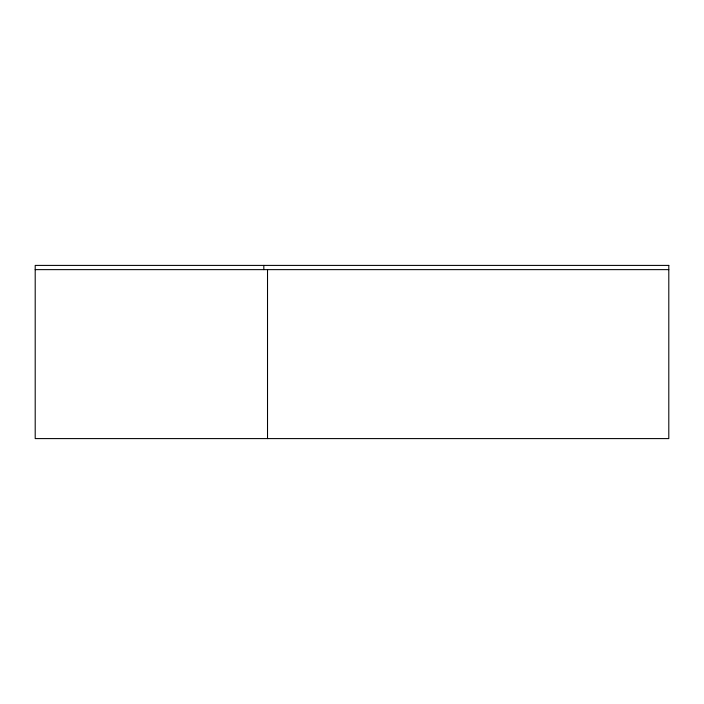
<?xml version="1.0" encoding="UTF-8"?>
<svg xmlns="http://www.w3.org/2000/svg" width="704" height="704" viewBox="0 0 704 704"><rect width="100%" height="100%" fill="white"/><g stroke="black" fill="none" stroke-linecap="round" stroke-linejoin="round"><path stroke-width="1.06" d="M35.2 269.632L668.8 269.632M267.52 269.632L267.52 438.592M263.824 265.408L263.824 269.632M668.8 265.408L35.2 265.408L35.2 438.592L668.8 438.592L668.8 265.408"/></g></svg>
